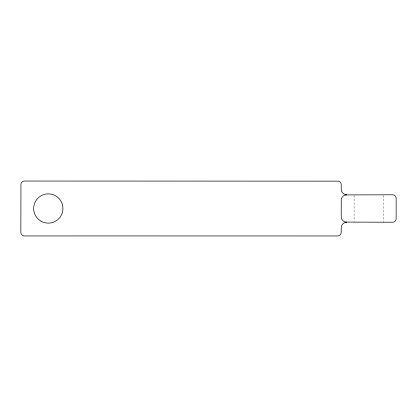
<?xml version="1.0" encoding="UTF-8"?>
<svg xmlns="http://www.w3.org/2000/svg" width="417" height="417" viewBox="0 0 417 417"><rect width="100%" height="100%" fill="white"/><g stroke="black" fill="none" stroke-linecap="round" stroke-linejoin="round"><path stroke-width="0.31" stroke-dasharray="2.08 1.56" d="M383.286 195.406L383.286 222.23M354.09 195.406L354.09 221.594"/><path stroke-width="0.63" d="M345.406 194.932L392.929 194.796A3.659 3.659 0 0 1 396.15 198.429L396.124 219.008A3.659 3.659 0 0 1 392.491 222.23L345.406 222.068M346.058 222.188L346.72 222.23A5.494 5.494 0 0 0 341.226 227.724L341.122 233.176A3.659 3.659 0 0 1 337.567 235.959L24.071 235.933A3.659 3.659 0 0 1 20.85 232.3L20.954 183.824A3.659 3.659 0 0 1 24.509 181.041L338.442 181.145A3.659 3.659 0 0 1 341.226 184.7L341.226 189.276A5.494 5.494 0 0 0 346.72 194.77A5.489 5.489 0 0 0 341.226 200.264L341.226 216.736A5.489 5.489 0 0 0 346.058 222.188L346.058 222.271M40.986 221.182A14.647 14.647 0 0 0 62.957 208.5A14.647 14.647 0 0 0 40.986 195.818A14.647 14.647 0 0 0 40.986 221.182"/></g></svg>
